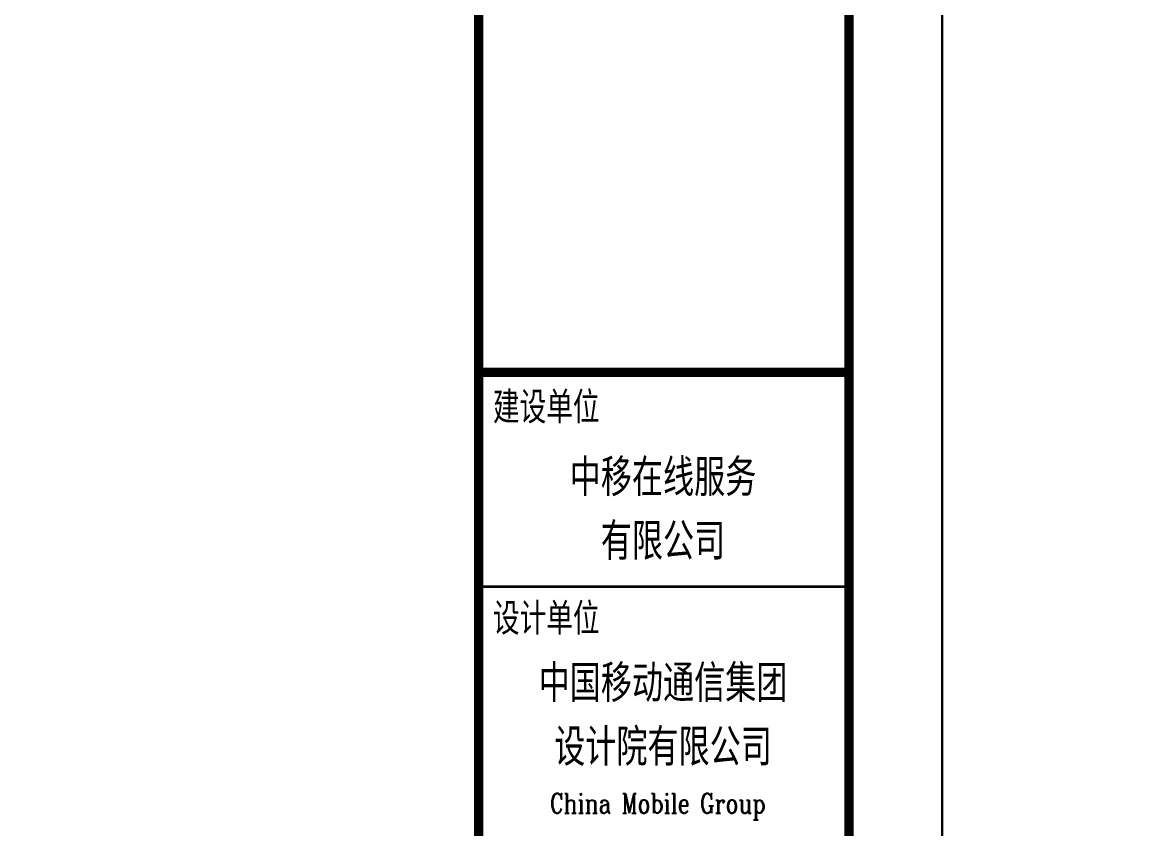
# Model space of a CAD drawing. Header units: millimetres. Extents: x 500457 to 783861, y -293369 to -162148.
# Drawn here: x 643065 to 661059, y -223542 to -210551 of the extents above; entities that cross this region are included whole.
import ezdxf
from ezdxf.enums import TextEntityAlignment as Align

# ---------------------------------------------------------------- set-up
doc = ezdxf.new("R2010")
doc.units = ezdxf.units.MM
doc.header["$LTSCALE"] = 1000
doc.layers.add('PUB_TITLE', color=4, linetype='Continuous')
doc.layers.add('WALL', color=255, linetype='Continuous')
doc.layers.add('图框', color=4, linetype='Continuous', lineweight=35)
doc.styles.add('-黑体', font='simhei.ttf', dxfattribs={"width": 0.8})
doc.styles.add('TK', font='complex_.ttf', dxfattribs={"width": 0.75, "bigfont": 'china'})

# ---------------------------------------------------------------- blocks, each defined once
blk = doc.blocks.new('A$C3da97e60')
at = {"layer": 'PUB_TITLE'}
blk.add_lwpolyline([(-157435, 0), (0, 0), (0, 89100), (-157435, 89100)], close=True, dxfattribs=at)
at = {"layer": 'PUB_TITLE', "const_width": 150}
blk.add_lwpolyline([(-153685, 1500), (-1500, 1500), (-1500, 87600), (-153685, 87600)], close=True, dxfattribs=at)
at = {"layer": '图框', "const_width": 150}
blk.add_lwpolyline([(-7473, 87600), (-7473, 1500)], dxfattribs=at)
blk = doc.blocks.new('A$C57a0c051')
at = {"layer": '图框', "color": 4}
blk.add_line((0, -3450), (6000, -3450), dxfattribs=at)
at = {"layer": '图框', "linetype": 'Continuous', "const_width": 150}
blk.add_lwpolyline([(0, 0), (6000, 0)], dxfattribs=at)
at = {"layer": '图框', "style": '-黑体', "width": 0.7}
for s, p in [('建设单位', (259, -773)), ('设计单位', (259, -4176))]:
    blk.add_text(s, height=450, dxfattribs=at).set_placement(p)
for s, p in [('中移在线服务', (3000, -1936)), ('有限公司', (3000, -2964)), ('中国移动通信集团', (3000, -5252)), ('设计院有限公司', (3000, -6280))]:
    blk.add_text(s, height=525, dxfattribs=at).set_placement(p, align=Align.CENTER)
at = {"layer": '图框', "color": 4, "style": 'TK', "width": 0.75}
blk.add_text('China Mobile Group ', height=320, dxfattribs=at).set_placement((3000, -7103), align=Align.CENTER)

msp = doc.modelspace()

# ---------------------------------------------------------------- linework, layer by layer
at = {"layer": 'PUB_TITLE'}
msp.add_lwpolyline([(657892, -259240.7), (783860.9, -259240.7), (783860.9, -170140.7), (657892, -170140.7)], close=True, dxfattribs=at)

# ---------------------------------------------------------------- block references
at = {"layer": 'WALL', "color": 0}
for name, p in [('A$C3da97e60', (657892, -259240.7)), ('A$C57a0c051', (650392, -216190.7))]:
    msp.add_blockref(name, p, dxfattribs=at)

doc.saveas('drawing.dxf')
